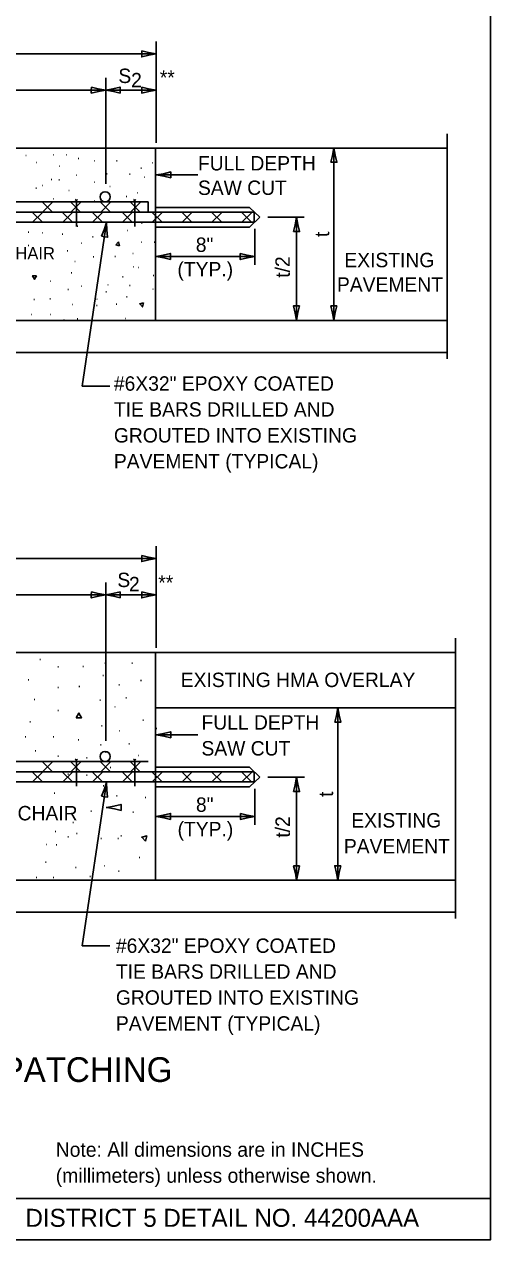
# Model space of a CAD drawing. Extents: x 2261917 to 2263177, y -3123772 to -3123372.
# Drawn here: x 2262456.1 to 2262546.7, y -3123771.8 to -3123535.5 of the extents above; entities that cross this region are included whole.
import ezdxf

# ---------------------------------------------------------------- set-up
doc = ezdxf.new("R2010")
doc.units = 0
for name, color, linetype in [('Default', 7, 'Continuous'), ('RD_Pr_Roadway_Dimensions', 7, 'Continuous'), ('RD_Pr_Roadway_Items', 7, 'Continuous'), ('RD_Pr_Roadway_Notes', 7, 'Continuous'), ('SH_General_Details', 7, 'Continuous')]:
    doc.layers.add(name, color=color, linetype=linetype)

msp = doc.modelspace()

# ---------------------------------------------------------------- linework, layer by layer
at = {"layer": 'Default'}
msp.add_lwpolyline([(2261916.73, -3123771.81), (2262546.73, -3123771.81), (2262546.73, -3123371.81), (2261916.73, -3123371.81)], close=True, dxfattribs=at)
at = {"layer": 'RD_Pr_Roadway_Dimensions'}
for p, q in [((2262481.74, -3123558.55), (2262481.74, -3123538.83)), ((2262364.25, -3123541.23), (2262481.74, -3123541.23)), ((2262471.95, -3123566.52), (2262471.95, -3123545.88)), ((2262374.04, -3123548.28), (2262471.95, -3123548.28)), ((2262471.95, -3123548.28), (2262481.74, -3123548.28)), ((2262516.27, -3123559.51), (2262516.27, -3123593.03)), ((2262503.43, -3123572.98), (2262510.52, -3123572.98)), ((2262509.01, -3123572.98), (2262509.01, -3123593.03)), ((2262500.89, -3123582.27), (2262500.89, -3123575.25)), ((2262481.72, -3123580.62), (2262500.89, -3123580.62)), ((2262481.74, -3123656.69), (2262481.74, -3123636.98)), ((2262364.25, -3123639.38), (2262481.74, -3123639.38)), ((2262471.95, -3123674.82), (2262471.95, -3123644.02)), ((2262374.04, -3123646.42), (2262471.95, -3123646.42)), ((2262471.95, -3123646.42), (2262481.74, -3123646.42)), ((2262517.03, -3123668.4), (2262517.03, -3123701.91)), ((2262503.45, -3123681.86), (2262510.54, -3123681.86)), ((2262509.03, -3123681.86), (2262509.03, -3123701.91)), ((2262500.91, -3123691.16), (2262500.91, -3123684.14)), ((2262481.74, -3123689.5), (2262500.91, -3123689.5))]:
    msp.add_line(p, q, dxfattribs=at)
for points in [[(2262478.94, -3123540.65), (2262478.94, -3123541.23), (2262478.94, -3123541.82), (2262480.34, -3123541.48), (2262481.74, -3123541.23), (2262480.25, -3123540.96)], [(2262469.16, -3123547.69), (2262469.15, -3123548.28), (2262469.15, -3123548.86), (2262470.55, -3123548.52), (2262471.95, -3123548.28), (2262470.46, -3123548.01)], [(2262474.75, -3123548.86), (2262474.75, -3123548.28), (2262474.75, -3123547.69), (2262473.35, -3123548.04), (2262471.95, -3123548.28), (2262473.45, -3123548.55)], [(2262478.94, -3123547.69), (2262478.94, -3123548.28), (2262478.94, -3123548.86), (2262480.34, -3123548.52), (2262481.74, -3123548.28), (2262480.25, -3123548.01)], [(2262515.69, -3123562.31), (2262516.27, -3123562.31), (2262516.86, -3123562.31), (2262516.51, -3123560.91), (2262516.27, -3123559.51), (2262516, -3123561)], [(2262508.43, -3123575.78), (2262509.01, -3123575.78), (2262509.6, -3123575.78), (2262509.25, -3123574.38), (2262509.01, -3123572.98), (2262508.74, -3123574.47)], [(2262484.52, -3123581.21), (2262484.52, -3123580.62), (2262484.52, -3123580.03), (2262483.12, -3123580.38), (2262481.72, -3123580.62), (2262483.21, -3123580.89)], [(2262498.09, -3123580.03), (2262498.09, -3123580.62), (2262498.09, -3123581.21), (2262499.49, -3123580.86), (2262500.89, -3123580.62), (2262499.4, -3123580.35)], [(2262509.6, -3123590.23), (2262509.01, -3123590.23), (2262508.43, -3123590.23), (2262508.77, -3123591.63), (2262509.01, -3123593.03), (2262509.28, -3123591.53)], [(2262516.86, -3123590.23), (2262516.27, -3123590.23), (2262515.69, -3123590.23), (2262516.03, -3123591.63), (2262516.27, -3123593.03), (2262516.54, -3123591.53)], [(2262478.94, -3123638.79), (2262478.94, -3123639.38), (2262478.94, -3123639.96), (2262480.34, -3123639.62), (2262481.74, -3123639.38), (2262480.25, -3123639.11)], [(2262469.16, -3123645.84), (2262469.15, -3123646.42), (2262469.15, -3123647.01), (2262470.55, -3123646.66), (2262471.95, -3123646.42), (2262470.46, -3123646.15)], [(2262474.75, -3123647.01), (2262474.75, -3123646.42), (2262474.75, -3123645.84), (2262473.35, -3123646.18), (2262471.95, -3123646.42), (2262473.45, -3123646.69)], [(2262478.94, -3123645.84), (2262478.94, -3123646.42), (2262478.94, -3123647.01), (2262480.34, -3123646.66), (2262481.74, -3123646.42), (2262480.25, -3123646.15)], [(2262516.45, -3123671.19), (2262517.03, -3123671.19), (2262517.62, -3123671.19), (2262517.27, -3123669.79), (2262517.03, -3123668.4), (2262516.76, -3123669.89)], [(2262508.45, -3123684.66), (2262509.03, -3123684.66), (2262509.62, -3123684.66), (2262509.28, -3123683.26), (2262509.03, -3123681.86), (2262508.76, -3123683.35)], [(2262484.54, -3123690.09), (2262484.54, -3123689.5), (2262484.54, -3123688.92), (2262483.14, -3123689.26), (2262481.74, -3123689.5), (2262483.23, -3123689.78)], [(2262498.11, -3123688.92), (2262498.11, -3123689.5), (2262498.11, -3123690.09), (2262499.51, -3123689.75), (2262500.91, -3123689.5), (2262499.42, -3123689.23)], [(2262509.62, -3123699.11), (2262509.03, -3123699.11), (2262508.45, -3123699.11), (2262508.79, -3123700.51), (2262509.03, -3123701.91), (2262509.31, -3123700.42)], [(2262517.62, -3123699.11), (2262517.03, -3123699.11), (2262516.45, -3123699.11), (2262516.79, -3123700.51), (2262517.03, -3123701.91), (2262517.3, -3123700.42)]]:
    msp.add_lwpolyline(points, close=True, dxfattribs=at)
at = {"layer": 'RD_Pr_Roadway_Items'}
for p, q in [((2262538.26, -3123600.49), (2262538.26, -3123556.78)), ((2262364.16, -3123559.54), (2262481.62, -3123559.54)), ((2262481.62, -3123559.54), (2262538.26, -3123559.54)), ((2262481.62, -3123559.54), (2262481.62, -3123593.04)), ((2262456.5, -3123560.99), (2262456.4, -3123560.99)), ((2262461.89, -3123560.86), (2262461.8, -3123560.86)), ((2262464.42, -3123560.86), (2262464.33, -3123560.86)), ((2262466.72, -3123561.59), (2262466.62, -3123561.59)), ((2262469.84, -3123562.02), (2262469.74, -3123562.02)), ((2262474.16, -3123562.02), (2262474.07, -3123562.02)), ((2262458.6, -3123562.32), (2262458.51, -3123562.32)), ((2262463.04, -3123563.08), (2262462.95, -3123563.08)), ((2262472.21, -3123564.56), (2262472.11, -3123564.56)), ((2262476.69, -3123564.6), (2262476.59, -3123564.6)), ((2262478.87, -3123563.47), (2262478.77, -3123563.47)), ((2262481.05, -3123562.42), (2262480.96, -3123562.42)), ((2262459.75, -3123566.84), (2262459.66, -3123566.84)), ((2262461.47, -3123565.63), (2262461.38, -3123565.63)), ((2262462.97, -3123565.71), (2262462.87, -3123565.71)), ((2262466.37, -3123564.78), (2262466.28, -3123564.78)), ((2262469.8, -3123566.18), (2262469.7, -3123566.18)), ((2262479.56, -3123565.21), (2262479.46, -3123565.21)), ((2262458.49, -3123567.32), (2262458.39, -3123567.32)), ((2262461.89, -3123569.38), (2262461.8, -3123569.38)), ((2262464.88, -3123567.81), (2262464.79, -3123567.81)), ((2262472.82, -3123567.03), (2262472.73, -3123567.03)), ((2262476.04, -3123568.96), (2262475.94, -3123568.96)), ((2262478.22, -3123568.24), (2262478.12, -3123568.24)), ((2262366.34, -3123570), (2262480.19, -3123570)), ((2262461.59, -3123571.98), (2262459.61, -3123570)), ((2262459.68, -3123571.98), (2262461.66, -3123570)), ((2262467.07, -3123571.98), (2262465.1, -3123570)), ((2262465.17, -3123571.98), (2262467.15, -3123570)), ((2262466.01, -3123569.53), (2262466.27, -3123569.73)), ((2262466.48, -3123569.53), (2262466.27, -3123569.73)), ((2262466.27, -3123574.79), (2262466.27, -3123569.73)), ((2262469.84, -3123569.77), (2262469.74, -3123569.77)), ((2262472.87, -3123571.98), (2262470.89, -3123570)), ((2262470.97, -3123571.98), (2262472.95, -3123570)), ((2262478.67, -3123571.98), (2262476.69, -3123570)), ((2262476.77, -3123571.98), (2262478.75, -3123570)), ((2262477.33, -3123569.53), (2262477.58, -3123569.73)), ((2262477.8, -3123569.53), (2262477.58, -3123569.73)), ((2262477.58, -3123574.79), (2262477.58, -3123569.73)), ((2262480.19, -3123570), (2262480.19, -3123571.98)), ((2262481.6, -3123571.09), (2262499.87, -3123571.09)), ((2262501.92, -3123573), (2262499.87, -3123571.09)), ((2262480.19, -3123571.98), (2262366.34, -3123571.98)), ((2262448.93, -3123573.96), (2262500.78, -3123573.96)), ((2262459.64, -3123573.96), (2262457.66, -3123571.98)), ((2262457.73, -3123573.96), (2262459.71, -3123571.98)), ((2262500.78, -3123571.98), (2262461.19, -3123571.98)), ((2262465.5, -3123573.96), (2262463.52, -3123571.98)), ((2262463.6, -3123573.96), (2262465.58, -3123571.98)), ((2262471.3, -3123573.96), (2262469.32, -3123571.98)), ((2262469.4, -3123573.96), (2262471.38, -3123571.98)), ((2262477.1, -3123573.96), (2262475.12, -3123571.98)), ((2262475.2, -3123573.96), (2262477.18, -3123571.98)), ((2262482.9, -3123573.96), (2262480.92, -3123571.98)), ((2262480.99, -3123573.96), (2262482.97, -3123571.98)), ((2262488.7, -3123573.96), (2262486.72, -3123571.98)), ((2262486.79, -3123573.96), (2262488.77, -3123571.98)), ((2262494.49, -3123573.96), (2262492.51, -3123571.98)), ((2262492.59, -3123573.96), (2262494.57, -3123571.98)), ((2262500.29, -3123573.96), (2262498.31, -3123571.98)), ((2262498.39, -3123573.96), (2262500.37, -3123571.98)), ((2262501.92, -3123573), (2262499.87, -3123574.91)), ((2262500.78, -3123573.96), (2262500.78, -3123571.98)), ((2262456.99, -3123575.92), (2262456.9, -3123575.92)), ((2262459.75, -3123576.05), (2262459.66, -3123576.05)), ((2262463.62, -3123576.29), (2262463.52, -3123576.29)), ((2262466.53, -3123574.71), (2262466.43, -3123574.71)), ((2262471.79, -3123575.99), (2262471.69, -3123575.99)), ((2262476.27, -3123575.59), (2262476.17, -3123575.59)), ((2262479.02, -3123574.17), (2262478.93, -3123574.17)), ((2262499.87, -3123574.91), (2262481.6, -3123574.91)), ((2262456.99, -3123578.47), (2262456.9, -3123578.47)), ((2262467.33, -3123578.06), (2262467.24, -3123578.06)), ((2262469.49, -3123576.8), (2262469.4, -3123576.8)), ((2262473.89, -3123578.36), (2262474.43, -3123577.79)), ((2262474.63, -3123578.57), (2262473.89, -3123578.36)), ((2262474.43, -3123577.79), (2262474.63, -3123578.57)), ((2262478.98, -3123577.81), (2262478.89, -3123577.81)), ((2262481.48, -3123577.84), (2262481.38, -3123577.84)), ((2262464.57, -3123579.52), (2262464.48, -3123579.52)), ((2262469.61, -3123580.71), (2262469.51, -3123580.71)), ((2262473.82, -3123580.59), (2262473.72, -3123580.59)), ((2262477.3, -3123580.07), (2262477.21, -3123580.07)), ((2262466.03, -3123581.58), (2262465.93, -3123581.58)), ((2262477.41, -3123582.65), (2262477.32, -3123582.65)), ((2262478.41, -3123582.73), (2262478.32, -3123582.73)), ((2262461.24, -3123585.45), (2262461.15, -3123585.45)), ((2262465.34, -3123583.8), (2262465.24, -3123583.8)), ((2262475.31, -3123584.59), (2262475.21, -3123584.59)), ((2262481.28, -3123584.31), (2262481.19, -3123584.31)), ((2262464.69, -3123587.07), (2262464.59, -3123587.07)), ((2262467.33, -3123586.42), (2262467.24, -3123586.42)), ((2262472.09, -3123587.5), (2262472, -3123587.5)), ((2262472.44, -3123586.12), (2262472.34, -3123586.12)), ((2262476.69, -3123586.29), (2262476.59, -3123586.29)), ((2262481.2, -3123586.97), (2262481.11, -3123586.97)), ((2262458.1, -3123588.97), (2262458.01, -3123588.97)), ((2262461.21, -3123588.85), (2262461.11, -3123588.85)), ((2262465.57, -3123589.98), (2262465.47, -3123589.98)), ((2262470.26, -3123590.12), (2262470.16, -3123590.12)), ((2262470.29, -3123588.95), (2262470.2, -3123588.95)), ((2262474.08, -3123589.88), (2262473.99, -3123589.88)), ((2262476.11, -3123588.47), (2262476.02, -3123588.47)), ((2262457.53, -3123591.91), (2262457.44, -3123591.91)), ((2262461.24, -3123591.87), (2262461.15, -3123591.87)), ((2262463.88, -3123592.96), (2262463.79, -3123592.96)), ((2262466.53, -3123592.76), (2262466.43, -3123592.76)), ((2262475.81, -3123592.67), (2262475.71, -3123592.67)), ((2262364.16, -3123593.04), (2262481.62, -3123593.04)), ((2262481.62, -3123593.04), (2262538.26, -3123593.04)), ((2262312.09, -3123599.26), (2262538.26, -3123599.26)), ((2262539.93, -3123709.34), (2262539.93, -3123654.87)), ((2262364.16, -3123657.66), (2262481.62, -3123657.66)), ((2262459.13, -3123658.98), (2262459.26, -3123658.98)), ((2262481.62, -3123657.66), (2262481.62, -3123701.89)), ((2262481.62, -3123657.66), (2262539.93, -3123657.66)), ((2262462.62, -3123660.42), (2262462.75, -3123660.42)), ((2262467.52, -3123660.36), (2262467.65, -3123660.36)), ((2262471.77, -3123659.72), (2262471.89, -3123659.72)), ((2262477.02, -3123659.72), (2262477.15, -3123659.72)), ((2262456.91, -3123662.92), (2262457.04, -3123662.92)), ((2262471.41, -3123662.12), (2262471.54, -3123662.12)), ((2262478.74, -3123663.08), (2262478.87, -3123663.08)), ((2262462.67, -3123664.41), (2262462.8, -3123664.41)), ((2262466.76, -3123664.25), (2262466.89, -3123664.25)), ((2262474.5, -3123663.93), (2262474.62, -3123663.93)), ((2262458.07, -3123666.76), (2262458.2, -3123666.76)), ((2262470.81, -3123666.92), (2262470.93, -3123666.92)), ((2262473.69, -3123668.2), (2262473.81, -3123668.2)), ((2262475.86, -3123666.44), (2262475.99, -3123666.44)), ((2262481.62, -3123668.39), (2262539.93, -3123668.39)), ((2262462.62, -3123668.89), (2262462.75, -3123668.89)), ((2262479.14, -3123670.81), (2262479.27, -3123670.81)), ((2262457.21, -3123671.08), (2262457.34, -3123671.08)), ((2262471.16, -3123671.87), (2262471.29, -3123671.87)), ((2262474.6, -3123672.83), (2262474.72, -3123672.83)), ((2262481.77, -3123672.41), (2262481.9, -3123672.41)), ((2262456.3, -3123674.01), (2262456.43, -3123674.01)), ((2262461.76, -3123674.01), (2262461.89, -3123674.01)), ((2262466.61, -3123674.59), (2262466.74, -3123674.59)), ((2262470.96, -3123675.61), (2262471.08, -3123675.61)), ((2262476.42, -3123675.39), (2262476.54, -3123675.39)), ((2262458.23, -3123676.72), (2262458.35, -3123676.72)), ((2262462.67, -3123677.79), (2262462.8, -3123677.79)), ((2262471.92, -3123676.99), (2262472.04, -3123676.99)), ((2262478.29, -3123677.63), (2262478.41, -3123677.63)), ((2262366.34, -3123678.85), (2262480.19, -3123678.85)), ((2262461.59, -3123680.83), (2262459.61, -3123678.85)), ((2262459.68, -3123680.83), (2262461.66, -3123678.85)), ((2262467.07, -3123680.83), (2262465.1, -3123678.85)), ((2262465.17, -3123680.83), (2262467.15, -3123678.85)), ((2262466.01, -3123678.38), (2262466.27, -3123678.58)), ((2262466.48, -3123678.38), (2262466.27, -3123678.58)), ((2262466.27, -3123683.64), (2262466.27, -3123678.58)), ((2262468.23, -3123678.11), (2262468.36, -3123678.11)), ((2262472.87, -3123680.83), (2262470.89, -3123678.85)), ((2262470.97, -3123680.83), (2262472.95, -3123678.85)), ((2262472.84, -3123679.97), (2262472.96, -3123679.97)), ((2262478.67, -3123680.83), (2262476.69, -3123678.85)), ((2262476.77, -3123680.83), (2262478.75, -3123678.85)), ((2262477.33, -3123678.38), (2262477.58, -3123678.58)), ((2262477.8, -3123678.38), (2262477.58, -3123678.58)), ((2262477.58, -3123683.64), (2262477.58, -3123678.58)), ((2262481.6, -3123679.94), (2262499.87, -3123679.94)), ((2262501.92, -3123681.85), (2262499.87, -3123679.94)), ((2262480.19, -3123680.83), (2262366.34, -3123680.83)), ((2262448.93, -3123682.81), (2262500.78, -3123682.81)), ((2262459.64, -3123682.81), (2262457.66, -3123680.83)), ((2262457.73, -3123682.81), (2262459.71, -3123680.83)), ((2262459.49, -3123680.99), (2262459.61, -3123680.99)), ((2262500.78, -3123680.83), (2262461.19, -3123680.83)), ((2262465.5, -3123682.81), (2262463.52, -3123680.83)), ((2262463.6, -3123682.81), (2262465.58, -3123680.83)), ((2262464.59, -3123681.31), (2262464.72, -3123681.31)), ((2262468.23, -3123681.47), (2262468.36, -3123681.47)), ((2262471.3, -3123682.81), (2262469.32, -3123680.83)), ((2262469.4, -3123682.81), (2262471.38, -3123680.83)), ((2262477.1, -3123682.81), (2262475.12, -3123680.83)), ((2262475.2, -3123682.81), (2262477.18, -3123680.83)), ((2262482.9, -3123682.81), (2262480.92, -3123680.83)), ((2262480.99, -3123682.81), (2262482.97, -3123680.83)), ((2262488.7, -3123682.81), (2262486.72, -3123680.83)), ((2262486.79, -3123682.81), (2262488.77, -3123680.83)), ((2262494.49, -3123682.81), (2262492.51, -3123680.83)), ((2262492.59, -3123682.81), (2262494.57, -3123680.83)), ((2262500.29, -3123682.81), (2262498.31, -3123680.83)), ((2262498.39, -3123682.81), (2262500.37, -3123680.83)), ((2262501.92, -3123681.85), (2262499.87, -3123683.76)), ((2262500.78, -3123682.81), (2262500.78, -3123680.83)), ((2262461.91, -3123684.99), (2262462.04, -3123684.99)), ((2262471.46, -3123683.55), (2262471.59, -3123683.55)), ((2262477.63, -3123683.5), (2262477.76, -3123683.5)), ((2262499.87, -3123683.76), (2262481.6, -3123683.76)), ((2262474.04, -3123685.47), (2262474.17, -3123685.47)), ((2262479.6, -3123685.84), (2262479.72, -3123685.84)), ((2262469.04, -3123688.5), (2262469.16, -3123688.5)), ((2262472.02, -3123687.76), (2262472.15, -3123687.76)), ((2262477.22, -3123688.66), (2262477.35, -3123688.66)), ((2262465.55, -3123690.71), (2262465.67, -3123690.71)), ((2262462.13, -3123692.41), (2262462.25, -3123692.41)), ((2262464.59, -3123693.46), (2262464.72, -3123693.46)), ((2262466.26, -3123692.82), (2262466.38, -3123692.82)), ((2262471.01, -3123693.78), (2262471.13, -3123693.78)), ((2262474.29, -3123693.78), (2262474.42, -3123693.78)), ((2262474.9, -3123693.3), (2262475.03, -3123693.3)), ((2262460.35, -3123694.95), (2262460.47, -3123694.95)), ((2262462.32, -3123695.06), (2262462.44, -3123695.06)), ((2262460.25, -3123698.42), (2262460.37, -3123698.42)), ((2262471.62, -3123699.11), (2262471.74, -3123699.11)), ((2262478.44, -3123697.51), (2262478.56, -3123697.51)), ((2262458.43, -3123701.35), (2262458.55, -3123701.35)), ((2262461.76, -3123701.35), (2262461.89, -3123701.35)), ((2262466.11, -3123699.43), (2262466.23, -3123699.43)), ((2262468.89, -3123701.19), (2262469.01, -3123701.19)), ((2262474.45, -3123700.18), (2262474.57, -3123700.18)), ((2262364.16, -3123701.89), (2262481.62, -3123701.89)), ((2262481.62, -3123701.89), (2262539.93, -3123701.89)), ((2262311.48, -3123708.11), (2262539.93, -3123708.11))]:
    msp.add_line(p, q, dxfattribs=at)
for points in [[(2262458.51, -3123584.36), (2262458.12, -3123585.06), (2262457.74, -3123584.36), (2262458.51, -3123584.36)], [(2262479.29, -3123589.64), (2262479.09, -3123590.42), (2262478.55, -3123589.85), (2262479.29, -3123589.64)], [(2262466.24, -3123670.33), (2262466.74, -3123669.41), (2262467.25, -3123670.33), (2262466.24, -3123670.33)], [(2262479.67, -3123694.31), (2262478.95, -3123693.56), (2262479.93, -3123693.28), (2262479.67, -3123694.31)]]:
    msp.add_lwpolyline(points, dxfattribs=at)
for centre in [(2262471.83, -3123569.01), (2262471.83, -3123677.86)]:
    msp.add_circle(centre, 0.986, dxfattribs=at)
at = {"layer": 'RD_Pr_Roadway_Notes'}
for p, q in [((2262481.78, -3123564.76), (2262489.86, -3123564.76)), ((2262472.13, -3123574.02), (2262467.37, -3123605.82)), ((2262470.53, -3123584.78), (2262470.43, -3123584.78)), ((2262472.76, -3123605.82), (2262467.37, -3123605.82)), ((2262481.78, -3123673.64), (2262489.86, -3123673.64)), ((2262472.13, -3123682.9), (2262467.37, -3123714.7)), ((2262472.76, -3123714.7), (2262467.37, -3123714.7))]:
    msp.add_line(p, q, dxfattribs=at)
for points in [[(2262484.58, -3123565.35), (2262484.58, -3123564.76), (2262484.58, -3123564.18), (2262483.18, -3123564.52), (2262481.78, -3123564.76), (2262483.27, -3123565.03)], [(2262471.14, -3123576.7), (2262471.72, -3123576.79), (2262472.3, -3123576.88), (2262472.17, -3123575.44), (2262472.13, -3123574.02), (2262471.64, -3123575.46)], [(2262484.58, -3123674.22), (2262484.58, -3123673.64), (2262484.58, -3123673.05), (2262483.18, -3123673.39), (2262481.78, -3123673.64), (2262483.27, -3123673.91)], [(2262471.14, -3123685.58), (2262471.72, -3123685.67), (2262472.3, -3123685.75), (2262472.17, -3123684.32), (2262472.13, -3123682.9), (2262471.64, -3123684.33)], [(2262474.94, -3123688.36), (2262474.94, -3123687.77), (2262474.94, -3123687.18), (2262473.54, -3123687.53), (2262472.14, -3123687.77), (2262473.63, -3123688.04)]]:
    msp.add_lwpolyline(points, close=True, dxfattribs=at)
at = {"layer": 'SH_General_Details'}
msp.add_line((2262446.22, -3123763.8), (2262546.73, -3123763.8), dxfattribs=at)

# ---------------------------------------------------------------- texts
at = {"layer": 'RD_Pr_Roadway_Dimensions'}
for s, p in [('S', (2262474.41, -3123546.89)), ('2', (2262476.88, -3123547.72)), ('**', (2262482.46, -3123547.23)), ('8"', (2262489.45, -3123579.73)), ('(TYP.)', (2262485.88, -3123584.49)), ('S', (2262474.21, -3123644.91)), ('**', (2262482.16, -3123645.45)), ('2', (2262476.47, -3123645.72)), ('8"', (2262489.48, -3123688.61)), ('(TYP.)', (2262485.91, -3123693.37))]:
    msp.add_text(s, height=2.8, dxfattribs=at).set_placement(p)
for s, p in [('t', (2262515.37, -3123576.83)), ('t/2', (2262507.71, -3123584.75)), ('t', (2262516.13, -3123685.71)), ('t/2', (2262507.73, -3123693.63))]:
    msp.add_text(s, height=2.8, rotation=90, dxfattribs=at).set_placement(p)
at = {"layer": 'RD_Pr_Roadway_Notes'}
for s, height, p in [('FULL DEPTH', 2.8, (2262489.87, -3123563.89)), ('SAW CUT', 2.8, (2262489.87, -3123568.65)), ('SUPPORT CHAIR', 2.4002, (2262435.69, -3123581.2)), ('EXISTING', 2.8, (2262518.31, -3123582.71)), ('PAVEMENT', 2.8, (2262516.87, -3123587.47)), ('#6X32" EPOXY COATED', 2.8, (2262473.54, -3123606.72)), ('TIE BARS DRILLED AND ', 2.8, (2262473.54, -3123611.76)), ('GROUTED INTO EXISTING ', 2.8, (2262473.54, -3123616.8)), ('PAVEMENT (TYPICAL)', 2.8, (2262473.54, -3123621.84)), ('EXISTING HMA OVERLAY', 2.8, (2262486.53, -3123664.35)), ('FULL DEPTH', 2.8, (2262490.55, -3123672.62)), ('SAW CUT', 2.8, (2262490.55, -3123677.66)), ('SUPPORT CHAIR', 2.8, (2262435.69, -3123690.27)), ('EXISTING', 2.8, (2262519.66, -3123691.66)), ('PAVEMENT', 2.8, (2262518.22, -3123696.7)), ('#6X32" EPOXY COATED', 2.8, (2262473.93, -3123716.04)), ('TIE BARS DRILLED AND ', 2.8, (2262473.93, -3123721.08)), ('GROUTED INTO EXISTING ', 2.8, (2262473.93, -3123726.12)), ('PAVEMENT (TYPICAL)', 2.8, (2262473.93, -3123731.16)), ('PATCHING DETAIL FOR CLASS A PATCHING', 4.8, (2262348.31, -3123741.14)), ('Note: All dimensions are in INCHES', 2.808, (2262462.24, -3123755.69)), ('(millimeters) unless otherwise shown.', 2.808, (2262462.24, -3123760.74))]:
    msp.add_text(s, height=height, dxfattribs=at).set_placement(p)
at = {"layer": 'SH_General_Details'}
msp.add_text('DISTRICT 5 DETAIL NO. 44200AAA', height=3.5, dxfattribs=at).set_placement((2262456.37, -3123769.31))

doc.saveas('drawing.dxf')
